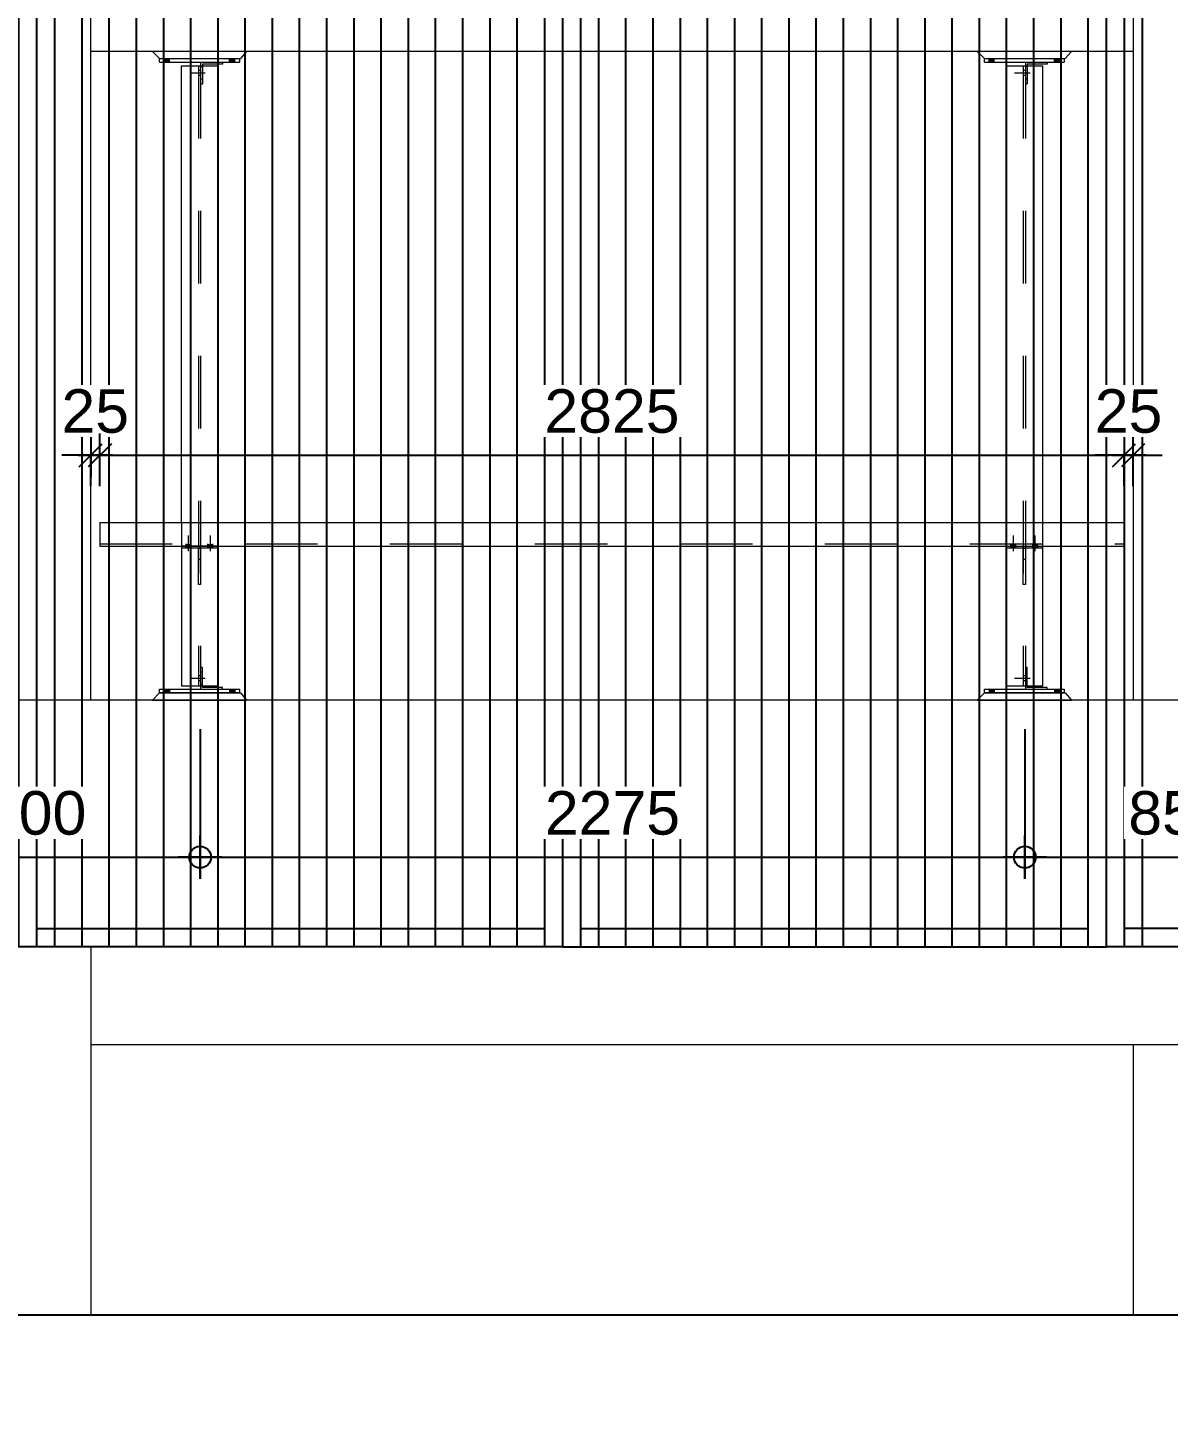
# Model space of a CAD drawing. Header units: millimetres. Extents: x 663313 to 1226001, y 1431724 to 1620898.
# Drawn here: x 663580.58 to 663583.725, y 1524733.905 to 1524737.733 of the extents above; entities that cross this region are included whole.
import ezdxf

# ---------------------------------------------------------------- set-up
doc = ezdxf.new("R2010")
doc.units = ezdxf.units.MM
doc.linetypes.add('XKITLINE00', pattern=[0])
doc.linetypes.add('XKITLINE02', pattern=[4, 2, -2])
doc.layers.get('Defpoints').update_dxf_attribs({"color": 140})
doc.layers.add('000 - 0_HIDE_OBJ_FRAMING_DEF_SUB', color=1, linetype='Continuous', plot=False)
for name, color, linetype in [('000 - D I M', 1, 'Continuous'), ('DIM', 1, 'Continuous'), ('VPORT', 250, 'Continuous')]:
    doc.layers.add(name, color=color, linetype=linetype)
for name, color, linetype, lineweight in [('A-GENM', 29, 'Continuous', 9), ('Bolt', 7, 'Continuous', 0), ('Part', 2, 'Continuous', 0), ('S-GRID', 1, 'Continuous', 9)]:
    doc.layers.add(name, color=color, linetype=linetype, lineweight=lineweight)
doc.styles.add('Arial', font='arial.ttf')
doc.dimstyles.new('Dim - 40 - Cen', dxfattribs={"dimscale": 0.04, "dimtxt": 3, "dimasz": 1, "dimexe": 0, "dimexo": 2.5, "dimgap": 1.5, "dimtad": 1, "dimdec": 0, "dimlfac": 1000, "dimzin": 1, "dimdsep": 46, "dimtxsty": 'Arial', "dimblk": 'CEN1', "dimcen": 0.09, "dimclrd": 1, "dimclre": 49, "dimclrt": 3, "dimadec": 0, "dimazin": 0, "dimtfac": 1, "dimtdec": 0, "dimtix": 1, "dimtofl": 0, "dimtmove": 2, "dimatfit": 3, "dimfxl": 1, "dimtfill": 1, "dimtfillclr": 256, "dimtolj": 1, "dimtzin": 0, "dimarcsym": 0})
doc.dimstyles.new('Dim - 40 - End', dxfattribs={"dimscale": 0.04, "dimtxt": 3, "dimasz": 1, "dimexe": 0, "dimexo": 2.5, "dimgap": 1.5, "dimtad": 1, "dimdec": 0, "dimlfac": 1000, "dimzin": 1, "dimdsep": 46, "dimtxsty": 'Arial', "dimblk": 'END', "dimcen": 0.09, "dimclrd": 1, "dimclre": 49, "dimclrt": 3, "dimadec": 0, "dimazin": 0, "dimtfac": 1, "dimtdec": 0, "dimtix": 1, "dimtofl": 0, "dimtmove": 2, "dimatfit": 3, "dimfxl": 1, "dimtfill": 1, "dimtfillclr": 256, "dimtolj": 1, "dimtzin": 0, "dimarcsym": 0})

# ---------------------------------------------------------------- blocks, each defined once
blk = doc.blocks.new('*A2521566')
at = {"layer": 'Part', "linetype": 'XKITLINE00', "lineweight": 0}
for p, q in [((319.479499, 90.984542), (319.479499, 90.334542)), ((319.479499, 90.984542), (347.729499, 90.984542)), ((347.729499, 90.334542), (347.729499, 90.984542)), ((319.479499, 90.334542), (347.729499, 90.334542))]:
    blk.add_line(p, q, dxfattribs=at)
at = {"layer": 'Part', "linetype": 'XKITLINE02', "lineweight": 0}
blk.add_line((319.479499, 90.394542), (347.729499, 90.394542), dxfattribs=at)
blk = doc.blocks.new('*A2522567')
at = {"layer": 'Part', "linetype": 'XKITLINE00', "lineweight": 0}
for p, q in [((344.479501, 103.584542), (344.479501, 90.984542)), ((344.479501, 103.584542), (345.479501, 103.584542)), ((345.479501, 103.584542), (345.479501, 90.984542)), ((344.479501, 90.274542), (344.479501, 86.484542)), ((345.479501, 90.274542), (345.479501, 86.484542)), ((344.479501, 86.484542), (345.479501, 86.484542))]:
    blk.add_line(p, q, dxfattribs=at)
at = {"layer": 'Part', "linetype": 'XKITLINE02', "lineweight": 0}
for p, q in [((344.949501, 103.584542), (344.949501, 86.484542)), ((345.009501, 103.584542), (345.009501, 86.484542)), ((344.479501, 90.984542), (344.479501, 90.274542)), ((345.479501, 90.984542), (345.479501, 90.274542))]:
    blk.add_line(p, q, dxfattribs=at)
blk = doc.blocks.new('*A2804725')
at = {"layer": 'Part', "linetype": 'XKITLINE00', "lineweight": 0}
for p, q in [((304.429566, 79.284542), (319.229566, 79.284542)), ((304.429566, 79.284542), (304.429566, 69.129411)), ((319.229566, 79.284542), (319.229566, 69.129411))]:
    blk.add_line(p, q, dxfattribs=at)
blk = doc.blocks.new('*A2842728')
at = {"layer": 'Part', "linetype": 'XKITLINE00', "lineweight": 0}
for p, q in [((321.729535, 90.984542), (321.729535, 103.584542)), ((321.729535, 103.584542), (322.729535, 103.584542)), ((322.729535, 103.584542), (322.729535, 90.984542)), ((321.729535, 90.274542), (321.729535, 86.484542)), ((322.729535, 90.274542), (322.729535, 86.484542)), ((321.729535, 86.484542), (322.729535, 86.484542))]:
    blk.add_line(p, q, dxfattribs=at)
at = {"layer": 'Part', "linetype": 'XKITLINE02', "lineweight": 0}
for p, q in [((322.199535, 103.584542), (322.199535, 86.484542)), ((322.259535, 103.584542), (322.259535, 86.484542)), ((321.729535, 90.984542), (321.729535, 90.274542)), ((322.729535, 90.984542), (322.729535, 90.274542))]:
    blk.add_line(p, q, dxfattribs=at)
blk = doc.blocks.new('*A2942739')
at = {"layer": 'Bolt'}
for points in [[(344.15, 86.385), (344.15, 86.285), (344.01, 86.285), (344.01, 86.385)], [(345.95, 86.385), (345.95, 86.285), (345.81, 86.285), (345.81, 86.385)]]:
    blk.add_hatch(color=256, dxfattribs=at).paths.add_polyline_path(points, flags=17)
at = {"layer": 'Bolt', "linetype": 'XKITLINE00', "lineweight": 0}
for p, q in [((344.01, 86.385), (344.01, 86.285)), ((344.08, 86.385), (344.08, 86.285)), ((344.15, 86.385), (344.15, 86.285)), ((345.81, 86.385), (345.81, 86.285)), ((345.88, 86.385), (345.88, 86.285)), ((345.95, 86.385), (345.95, 86.285))]:
    blk.add_line(p, q, dxfattribs=at)
blk = doc.blocks.new('*A2943740')
at = {"layer": 'Bolt', "linetype": 'XKITLINE02', "lineweight": 0}
for p, q in [((345.138701, 86.684542), (344.709501, 86.684542)), ((345.009501, 86.754542), (344.949501, 86.754542)), ((345.009501, 86.614542), (344.949501, 86.614542)), ((345.059501, 86.854542), (345.009501, 86.854542)), ((345.059501, 86.514542), (345.009501, 86.514542))]:
    blk.add_line(p, q, dxfattribs=at)
blk = doc.blocks.new('*A2944741')
at = {"layer": 'Part', "linetype": 'XKITLINE00', "lineweight": 0}
for p, q in [((343.679501, 86.084542), (343.879501, 86.284542)), ((343.879501, 86.284542), (346.109501, 86.284542)), ((346.109501, 86.284542), (346.279501, 86.084542)), ((343.679501, 86.084542), (346.279501, 86.084542))]:
    blk.add_line(p, q, dxfattribs=at)
blk = doc.blocks.new('*A2945742')
at = {"layer": 'Part', "linetype": 'XKITLINE02', "lineweight": 0}
for p, q in [((345.059501, 86.984542), (345.009501, 86.984542)), ((345.009501, 86.984542), (345.009501, 86.484542)), ((345.059501, 86.484542), (345.059501, 86.984542)), ((345.009501, 86.384542), (345.609501, 86.384542))]:
    blk.add_line(p, q, dxfattribs=at)
at = {"layer": 'Part', "linetype": 'XKITLINE00', "lineweight": 0}
for p, q in [((345.009501, 86.484542), (345.009501, 86.384542)), ((345.059501, 86.434542), (345.059501, 86.484542)), ((345.609501, 86.434542), (345.059501, 86.434542)), ((345.609501, 86.384542), (345.609501, 86.434542))]:
    blk.add_line(p, q, dxfattribs=at)
blk = doc.blocks.new('*A2946743')
at = {"layer": 'Part', "linetype": 'XKITLINE00', "lineweight": 0}
for p, q in [((343.879501, 86.384542), (346.079501, 86.384542)), ((343.879501, 86.284542), (343.879501, 86.384542)), ((346.079501, 86.284542), (343.879501, 86.284542)), ((346.079501, 86.384542), (346.079501, 86.284542))]:
    blk.add_line(p, q, dxfattribs=at)
blk = doc.blocks.new('*A2947744')
at = {"layer": 'Part', "linetype": 'XKITLINE00', "lineweight": 0}
for p, q in [((344.949501, 90.274542), (345.009501, 90.274542)), ((344.949501, 89.274542), (344.949501, 90.274542)), ((344.949501, 89.974542), (345.009501, 89.974542)), ((345.009501, 90.274542), (345.009501, 89.274542)), ((345.009501, 89.274542), (344.949501, 89.274542))]:
    blk.add_line(p, q, dxfattribs=at)
blk = doc.blocks.new('*A2948745')
at = {"layer": 'Part', "linetype": 'XKITLINE00', "lineweight": 0}
for p, q in [((344.479501, 90.274542), (344.479501, 90.334542)), ((345.479501, 90.274542), (344.479501, 90.274542)), ((345.479501, 90.334542), (345.479501, 90.274542))]:
    blk.add_line(p, q, dxfattribs=at)
at = {"layer": 'Part', "linetype": 'XKITLINE02', "lineweight": 0}
blk.add_line((344.479501, 90.334542), (345.479501, 90.334542), dxfattribs=at)
blk = doc.blocks.new('*A2949746')
at = {"layer": 'Bolt'}
for points in [[(344.61, 90.335), (344.61, 90.395), (344.75, 90.395), (344.75, 90.335)], [(345.21, 90.335), (345.21, 90.395), (345.35, 90.395), (345.35, 90.335)], [(344.61, 90.275), (344.61, 90.335), (344.75, 90.335), (344.75, 90.275)], [(345.21, 90.275), (345.21, 90.335), (345.35, 90.335), (345.35, 90.275)]]:
    blk.add_hatch(color=256, dxfattribs=at).paths.add_polyline_path(points, flags=17)
at = {"layer": 'Bolt', "linetype": 'XKITLINE00', "lineweight": 0}
for p, q in [((344.61, 90.335), (344.61, 90.395)), ((344.68, 90.195), (344.68, 90.625)), ((344.75, 90.335), (344.75, 90.395)), ((345.21, 90.335), (345.21, 90.395)), ((345.28, 90.195), (345.28, 90.625)), ((345.35, 90.335), (345.35, 90.395)), ((344.61, 90.275), (344.61, 90.335)), ((344.75, 90.275), (344.75, 90.335)), ((345.21, 90.275), (345.21, 90.335)), ((345.35, 90.275), (345.35, 90.335))]:
    blk.add_line(p, q, dxfattribs=at)
blk = doc.blocks.new('*A3059819')
at = {"layer": 'Part', "linetype": 'XKITLINE00', "lineweight": 0}
for p, q in [((323.529535, 103.984542), (320.929535, 103.984542)), ((320.929535, 103.984542), (321.129535, 103.784542)), ((321.129535, 103.784542), (323.359535, 103.784542)), ((323.529535, 103.984542), (323.359535, 103.784542))]:
    blk.add_line(p, q, dxfattribs=at)
blk = doc.blocks.new('*A3060820')
at = {"layer": 'Part', "linetype": 'XKITLINE00', "lineweight": 0}
for p, q in [((321.129535, 103.684542), (321.129535, 103.784542)), ((321.129535, 103.784542), (323.329535, 103.784542)), ((323.329535, 103.784542), (323.329535, 103.684542)), ((321.129535, 103.684542), (323.329535, 103.684542))]:
    blk.add_line(p, q, dxfattribs=at)
blk = doc.blocks.new('*A3078826')
at = {"layer": 'Bolt'}
for points in [[(344.15, 103.785), (344.15, 103.685), (344.01, 103.685), (344.01, 103.785)], [(345.95, 103.785), (345.95, 103.685), (345.81, 103.685), (345.81, 103.785)]]:
    blk.add_hatch(color=256, dxfattribs=at).paths.add_polyline_path(points, flags=17)
at = {"layer": 'Bolt', "linetype": 'XKITLINE00', "lineweight": 0}
for p, q in [((344.01, 103.685), (344.01, 103.785)), ((344.08, 103.685), (344.08, 103.785)), ((344.15, 103.685), (344.15, 103.785)), ((345.81, 103.685), (345.81, 103.785)), ((345.88, 103.685), (345.88, 103.785)), ((345.95, 103.685), (345.95, 103.785))]:
    blk.add_line(p, q, dxfattribs=at)
blk = doc.blocks.new('*A3079827')
at = {"layer": 'Bolt', "linetype": 'XKITLINE02', "lineweight": 0}
for p, q in [((345.138701, 103.384542), (344.709501, 103.384542)), ((345.009501, 103.454542), (344.949501, 103.454542)), ((345.059501, 103.554542), (345.009501, 103.554542)), ((345.009501, 103.314542), (344.949501, 103.314542)), ((345.059501, 103.214542), (345.009501, 103.214542))]:
    blk.add_line(p, q, dxfattribs=at)
blk = doc.blocks.new('*A3080828')
at = {"layer": 'Part', "linetype": 'XKITLINE00', "lineweight": 0}
for p, q in [((345.009501, 103.684542), (345.009501, 103.584542)), ((345.609501, 103.634542), (345.059501, 103.634542)), ((345.059501, 103.634542), (345.059501, 103.584542)), ((345.609501, 103.684542), (345.609501, 103.634542))]:
    blk.add_line(p, q, dxfattribs=at)
at = {"layer": 'Part', "linetype": 'XKITLINE02', "lineweight": 0}
for p, q in [((345.009501, 103.684542), (345.609501, 103.684542)), ((345.009501, 103.584542), (345.009501, 103.084542)), ((345.059501, 103.584542), (345.059501, 103.084542)), ((345.009501, 103.084542), (345.059501, 103.084542))]:
    blk.add_line(p, q, dxfattribs=at)
blk = doc.blocks.new('*A3081829')
at = {"layer": 'Part', "linetype": 'XKITLINE00', "lineweight": 0}
for p, q in [((346.279501, 103.984542), (343.679501, 103.984542)), ((343.679501, 103.984542), (343.879501, 103.784542)), ((343.879501, 103.784542), (346.109501, 103.784542)), ((346.279501, 103.984542), (346.109501, 103.784542))]:
    blk.add_line(p, q, dxfattribs=at)
blk = doc.blocks.new('*A3082830')
at = {"layer": 'Part', "linetype": 'XKITLINE00', "lineweight": 0}
for p, q in [((343.879501, 103.684542), (343.879501, 103.784542)), ((343.879501, 103.784542), (346.079501, 103.784542)), ((346.079501, 103.784542), (346.079501, 103.684542)), ((343.879501, 103.684542), (346.079501, 103.684542))]:
    blk.add_line(p, q, dxfattribs=at)
blk = doc.blocks.new('*A3098841')
at = {"layer": 'Part', "linetype": 'XKITLINE00', "lineweight": 0}
for p, q in [((321.129535, 86.384542), (323.329535, 86.384542)), ((321.129535, 86.284542), (321.129535, 86.384542)), ((323.329535, 86.284542), (321.129535, 86.284542)), ((323.329535, 86.384542), (323.329535, 86.284542))]:
    blk.add_line(p, q, dxfattribs=at)
blk = doc.blocks.new('*A3099842')
at = {"layer": 'Part', "linetype": 'XKITLINE02', "lineweight": 0}
for p, q in [((322.309535, 86.984542), (322.259535, 86.984542)), ((322.259535, 86.984542), (322.259535, 86.484542)), ((322.309535, 86.484542), (322.309535, 86.984542)), ((322.259535, 86.384542), (322.859535, 86.384542))]:
    blk.add_line(p, q, dxfattribs=at)
at = {"layer": 'Part', "linetype": 'XKITLINE00', "lineweight": 0}
for p, q in [((322.259535, 86.484542), (322.259535, 86.384542)), ((322.309535, 86.434542), (322.309535, 86.484542)), ((322.859535, 86.434542), (322.309535, 86.434542)), ((322.859535, 86.384542), (322.859535, 86.434542))]:
    blk.add_line(p, q, dxfattribs=at)
blk = doc.blocks.new('*A3100843')
at = {"layer": 'Part', "linetype": 'XKITLINE00', "lineweight": 0}
for p, q in [((320.929535, 86.084542), (321.129535, 86.284542)), ((321.129535, 86.284542), (323.359535, 86.284542)), ((323.359535, 86.284542), (323.529535, 86.084542)), ((320.929535, 86.084542), (323.529535, 86.084542))]:
    blk.add_line(p, q, dxfattribs=at)
blk = doc.blocks.new('*A3101844')
at = {"layer": 'Bolt', "linetype": 'XKITLINE02', "lineweight": 0}
for p, q in [((322.388735, 86.684542), (321.959535, 86.684542)), ((322.259535, 86.754542), (322.199535, 86.754542)), ((322.259535, 86.614542), (322.199535, 86.614542)), ((322.309535, 86.854542), (322.259535, 86.854542)), ((322.309535, 86.514542), (322.259535, 86.514542))]:
    blk.add_line(p, q, dxfattribs=at)
blk = doc.blocks.new('*A3102845')
at = {"layer": 'Bolt'}
for points in [[(321.4, 86.385), (321.4, 86.285), (321.26, 86.285), (321.26, 86.385)], [(323.2, 86.385), (323.2, 86.285), (323.06, 86.285), (323.06, 86.385)]]:
    blk.add_hatch(color=256, dxfattribs=at).paths.add_polyline_path(points, flags=17)
at = {"layer": 'Bolt', "linetype": 'XKITLINE00', "lineweight": 0}
for p, q in [((321.26, 86.385), (321.26, 86.285)), ((321.33, 86.385), (321.33, 86.285)), ((321.4, 86.385), (321.4, 86.285)), ((323.06, 86.385), (323.06, 86.285)), ((323.13, 86.385), (323.13, 86.285)), ((323.2, 86.385), (323.2, 86.285))]:
    blk.add_line(p, q, dxfattribs=at)
blk = doc.blocks.new('*A3106849')
at = {"layer": 'Part', "linetype": 'XKITLINE00', "lineweight": 0}
for p, q in [((322.199535, 90.274542), (322.259535, 90.274542)), ((322.199535, 89.274542), (322.199535, 90.274542)), ((322.199535, 89.974542), (322.259535, 89.974542)), ((322.259535, 90.274542), (322.259535, 89.274542)), ((322.259535, 89.274542), (322.199535, 89.274542))]:
    blk.add_line(p, q, dxfattribs=at)
blk = doc.blocks.new('*A3107850')
at = {"layer": 'Part', "linetype": 'XKITLINE00', "lineweight": 0}
for p, q in [((321.729535, 90.334542), (321.729535, 90.274542)), ((322.729535, 90.274542), (321.729535, 90.274542)), ((322.729535, 90.334542), (322.729535, 90.274542))]:
    blk.add_line(p, q, dxfattribs=at)
at = {"layer": 'Part', "linetype": 'XKITLINE02', "lineweight": 0}
blk.add_line((322.729535, 90.334542), (321.729535, 90.334542), dxfattribs=at)
blk = doc.blocks.new('*A3108851')
at = {"layer": 'Bolt'}
for points in [[(321.86, 90.335), (321.86, 90.395), (322, 90.395), (322, 90.335)], [(322.46, 90.335), (322.46, 90.395), (322.6, 90.395), (322.6, 90.335)], [(321.86, 90.275), (321.86, 90.335), (322, 90.335), (322, 90.275)], [(322.46, 90.275), (322.46, 90.335), (322.6, 90.335), (322.6, 90.275)]]:
    blk.add_hatch(color=256, dxfattribs=at).paths.add_polyline_path(points, flags=17)
at = {"layer": 'Bolt', "linetype": 'XKITLINE00', "lineweight": 0}
for p, q in [((321.86, 90.335), (321.86, 90.395)), ((321.93, 90.195), (321.93, 90.625)), ((322, 90.335), (322, 90.395)), ((322.46, 90.335), (322.46, 90.395)), ((322.53, 90.195), (322.53, 90.625)), ((322.6, 90.335), (322.6, 90.395)), ((321.86, 90.275), (321.86, 90.335)), ((322, 90.275), (322, 90.335)), ((322.46, 90.275), (322.46, 90.335)), ((322.6, 90.275), (322.6, 90.335))]:
    blk.add_line(p, q, dxfattribs=at)
blk = doc.blocks.new('*A3121852')
at = {"layer": 'Bolt'}
for points in [[(321.4, 103.785), (321.4, 103.685), (321.26, 103.685), (321.26, 103.785)], [(323.2, 103.785), (323.2, 103.685), (323.06, 103.685), (323.06, 103.785)]]:
    blk.add_hatch(color=256, dxfattribs=at).paths.add_polyline_path(points, flags=17)
at = {"layer": 'Bolt', "linetype": 'XKITLINE00', "lineweight": 0}
for p, q in [((321.26, 103.685), (321.26, 103.785)), ((321.33, 103.685), (321.33, 103.785)), ((321.4, 103.685), (321.4, 103.785)), ((323.06, 103.685), (323.06, 103.785)), ((323.13, 103.685), (323.13, 103.785)), ((323.2, 103.685), (323.2, 103.785))]:
    blk.add_line(p, q, dxfattribs=at)
blk = doc.blocks.new('*A3122853')
at = {"layer": 'Bolt', "linetype": 'XKITLINE02', "lineweight": 0}
for p, q in [((322.388735, 103.384542), (321.959535, 103.384542)), ((322.259535, 103.454542), (322.199535, 103.454542)), ((322.309535, 103.554542), (322.259535, 103.554542)), ((322.259535, 103.314542), (322.199535, 103.314542)), ((322.309535, 103.214542), (322.259535, 103.214542))]:
    blk.add_line(p, q, dxfattribs=at)
blk = doc.blocks.new('*A3123854')
at = {"layer": 'Part', "linetype": 'XKITLINE00', "lineweight": 0}
for p, q in [((322.259535, 103.684542), (322.259535, 103.584542)), ((322.859535, 103.634542), (322.309535, 103.634542)), ((322.309535, 103.634542), (322.309535, 103.584542)), ((322.859535, 103.684542), (322.859535, 103.634542))]:
    blk.add_line(p, q, dxfattribs=at)
at = {"layer": 'Part', "linetype": 'XKITLINE02', "lineweight": 0}
for p, q in [((322.259535, 103.684542), (322.859535, 103.684542)), ((322.259535, 103.584542), (322.259535, 103.084542)), ((322.309535, 103.584542), (322.309535, 103.084542)), ((322.259535, 103.084542), (322.309535, 103.084542))]:
    blk.add_line(p, q, dxfattribs=at)
blk = doc.blocks.new('GM_Louver Grill Vertical Z1 - Z Profile-V256-ENT 4 ELE-2 sheet')
at = {"layer": '000 - 0_HIDE_OBJ_FRAMING_DEF_SUB'}
blk.add_line((-142238.2, 105670), (-142238.2, 110050), dxfattribs=at)
blk = doc.blocks.new('5')
at = {"layer": '000 - 0_HIDE_OBJ_FRAMING_DEF_SUB'}
for p, q in [((1852826.1, 105670), (1852826.1, 110050)), ((1854226.1, 110050), (1854226.1, 105670)), ((1854326.1, 110050), (1854326.1, 105670)), ((1855726.1, 105670), (1855726.1, 110050)), ((1855826.1, 105670), (1855826.1, 110050)), ((1852826.1, 105720), (1854226.1, 105720)), ((1854326.1, 105720), (1855726.1, 105720)), ((1857226.1, 105720), (1855826.1, 105720))]:
    blk.add_line(p, q, dxfattribs=at)
for points in [[(1852776.1, 110050), (1854276.1, 110050), (1854276.1, 105670), (1852776.1, 105670)], [(1855776.1, 110050), (1854276.1, 110050), (1854276.1, 105670), (1855776.1, 105670)], [(1855776.1, 110050), (1857276.1, 110050), (1857276.1, 105670), (1855776.1, 105670)]]:
    blk.add_lwpolyline(points, close=True, dxfattribs=at)
at = {"layer": 'A-GENM'}
for p in [(1995114.3, 0), (1995189.3, 0), (1995264.3, 0), (1995339.3, 0), (1995414.3, 0), (1995489.3, 0), (1995564.3, 0), (1995639.3, 0), (1995714.3, 0), (1995789.3, 0), (1995864.3, 0), (1995939.3, 0), (1996014.3, 0), (1996089.3, 0), (1996164.3, 0), (1996239.3, 0), (1996314.3, 0), (1996389.3, 0), (1996614.3, 0), (1996689.3, 0), (1996764.3, 0), (1996839.3, 0), (1996914.3, 0), (1996989.3, 0), (1997064.3, 0), (1997139.3, 0), (1997214.3, 0), (1997289.3, 0), (1997364.3, 0), (1997439.3, 0), (1997514.3, 0), (1997589.3, 0), (1997664.3, 0), (1997739.3, 0), (1997814.3, 0), (1997889.3, 0), (1998114.3, 0)]:
    blk.add_blockref('GM_Louver Grill Vertical Z1 - Z Profile-V256-ENT 4 ELE-2 sheet', p, dxfattribs=at)
blk = doc.blocks.new('CEN1')
at = {"color": 1}
for p, q in [((0, 1.5), (0, -1.5)), ((1.5, 0), (-1.5, 0))]:
    blk.add_line(p, q, dxfattribs=at)
at = {"color": 3}
blk.add_circle((0, 0), 0.75, dxfattribs=at)
blk = doc.blocks.new('*D4159')
at = {"layer": '000 - D I M', "color": 49, "lineweight": -2, "transparency": 16777216}
for p, q in [((663580.0548, 1524735.7981), (663580.0548, 1524735.4452)), ((663581.055, 1524735.7981), (663581.055, 1524735.4452))]:
    blk.add_line(p, q, dxfattribs=at)
at = {"layer": '000 - D I M', "color": 1, "lineweight": -2, "transparency": 16777216}
blk.add_line((663580.0948, 1524735.4452), (663581.015, 1524735.4452), dxfattribs=at)
at = {"layer": 'Defpoints', "color": 0, "transparency": 16777216}
for p in [(663580.0548, 1524735.8981), (663581.055, 1524735.8981), (663581.055, 1524735.4452)]:
    blk.add_point(p, dxfattribs=at)
at = {"layer": '000 - D I M', "color": 1, "lineweight": -2, "transparency": 16777216, "xscale": 0.04, "yscale": 0.04, "zscale": 0.04, "rotation": 180}
blk.add_blockref('CEN1', (663580.0548, 1524735.4452), dxfattribs=at)
at = {"layer": '000 - D I M', "color": 1, "lineweight": -2, "transparency": 16777216, "xscale": 0.04, "yscale": 0.04, "zscale": 0.04}
blk.add_blockref('CEN1', (663581.055, 1524735.4452), dxfattribs=at)
at = {"layer": '000 - D I M', "color": 3, "transparency": 16777216, "insert": (663580.5549, 1524735.5664), "char_height": 0.12, "attachment_point": 5, "style": 'Arial', "bg_fill": 3, "box_fill_scale": 1.1, "bg_fill_color": 256, "bg_fill_true_color": 13158600, "bg_fill_transparency": 0}
blk.add_mtext('\\A1;1000', dxfattribs=at)
blk = doc.blocks.new('*D4160')
at = {"layer": '000 - D I M', "color": 49, "lineweight": -2, "transparency": 16777216}
for p, q in [((663581.055, 1524735.7981), (663581.055, 1524735.4452)), ((663583.33, 1524735.7981), (663583.33, 1524735.4452))]:
    blk.add_line(p, q, dxfattribs=at)
at = {"layer": '000 - D I M', "color": 1, "lineweight": -2, "transparency": 16777216}
blk.add_line((663581.095, 1524735.4452), (663583.29, 1524735.4452), dxfattribs=at)
at = {"layer": 'Defpoints', "color": 0, "transparency": 16777216}
for p in [(663581.055, 1524735.8981), (663583.33, 1524735.8981), (663583.33, 1524735.4452)]:
    blk.add_point(p, dxfattribs=at)
at = {"layer": '000 - D I M', "color": 1, "lineweight": -2, "transparency": 16777216, "xscale": 0.04, "yscale": 0.04, "zscale": 0.04, "rotation": 180}
blk.add_blockref('CEN1', (663581.055, 1524735.4452), dxfattribs=at)
at = {"layer": '000 - D I M', "color": 1, "lineweight": -2, "transparency": 16777216, "xscale": 0.04, "yscale": 0.04, "zscale": 0.04}
blk.add_blockref('CEN1', (663583.33, 1524735.4452), dxfattribs=at)
at = {"layer": '000 - D I M', "color": 3, "transparency": 16777216, "insert": (663582.1925, 1524735.5664), "char_height": 0.12, "attachment_point": 5, "style": 'Arial', "bg_fill": 3, "box_fill_scale": 1.1, "bg_fill_color": 256, "bg_fill_true_color": 13158600, "bg_fill_transparency": 0}
blk.add_mtext('\\A1;2275', dxfattribs=at)
blk = doc.blocks.new('*D4161')
at = {"layer": '000 - D I M', "color": 49, "lineweight": -2, "transparency": 16777216}
for p, q in [((663583.33, 1524735.7981), (663583.33, 1524735.4452)), ((663584.18, 1524735.7981), (663584.18, 1524735.4452))]:
    blk.add_line(p, q, dxfattribs=at)
at = {"layer": '000 - D I M', "color": 1, "lineweight": -2, "transparency": 16777216}
blk.add_line((663583.37, 1524735.4452), (663584.14, 1524735.4452), dxfattribs=at)
at = {"layer": 'Defpoints', "color": 0, "transparency": 16777216}
for p in [(663583.33, 1524735.8981), (663584.18, 1524735.8981), (663584.18, 1524735.4452)]:
    blk.add_point(p, dxfattribs=at)
at = {"layer": '000 - D I M', "color": 1, "lineweight": -2, "transparency": 16777216, "xscale": 0.04, "yscale": 0.04, "zscale": 0.04, "rotation": 180}
blk.add_blockref('CEN1', (663583.33, 1524735.4452), dxfattribs=at)
at = {"layer": '000 - D I M', "color": 1, "lineweight": -2, "transparency": 16777216, "xscale": 0.04, "yscale": 0.04, "zscale": 0.04}
blk.add_blockref('CEN1', (663584.18, 1524735.4452), dxfattribs=at)
at = {"layer": '000 - D I M', "color": 3, "transparency": 16777216, "insert": (663583.755, 1524735.5664), "char_height": 0.12, "attachment_point": 5, "style": 'Arial', "bg_fill": 3, "box_fill_scale": 1.1, "bg_fill_color": 256, "bg_fill_true_color": 13158600, "bg_fill_transparency": 0}
blk.add_mtext('\\A1;850', dxfattribs=at)
blk = doc.blocks.new('END')
at = {"color": 1}
for p, q in [((0, 1.5), (0, -1.5)), ((1.5, 0), (-1.5, 0))]:
    blk.add_line(p, q, dxfattribs=at)
at = {"color": 3}
blk.add_line((-0.795, -0.795), (0.795, 0.795), dxfattribs=at)
blk = doc.blocks.new('*D4013')
at = {"layer": '000 - D I M', "color": 1, "lineweight": -2, "transparency": 16777216}
for p, q in [((663580.7133, 1524736.5538), (663580.6733, 1524736.5538)), ((663580.8185, 1524736.5538), (663580.8585, 1524736.5538))]:
    blk.add_line(p, q, dxfattribs=at)
at = {"layer": '000 - D I M', "color": 49, "lineweight": -2, "transparency": 16777216}
for p, q in [((663580.7533, 1524736.4681), (663580.7533, 1524736.5538)), ((663580.7785, 1524736.4681), (663580.7785, 1524736.5538))]:
    blk.add_line(p, q, dxfattribs=at)
at = {"layer": 'Defpoints', "color": 0, "transparency": 16777216}
for p in [(663580.7533, 1524736.5538), (663580.7533, 1524736.3681), (663580.7785, 1524736.3681)]:
    blk.add_point(p, dxfattribs=at)
at = {"layer": '000 - D I M', "color": 1, "lineweight": -2, "transparency": 16777216, "xscale": 0.04, "yscale": 0.04, "zscale": 0.04}
blk.add_blockref('END', (663580.7533, 1524736.5538), dxfattribs=at)
at = {"layer": '000 - D I M', "color": 1, "lineweight": -2, "transparency": 16777216, "xscale": 0.04, "yscale": 0.04, "zscale": 0.04, "rotation": 180}
blk.add_blockref('END', (663580.7785, 1524736.5538), dxfattribs=at)
at = {"layer": '000 - D I M', "color": 3, "transparency": 16777216, "insert": (663580.7659, 1524736.6751), "char_height": 0.12, "attachment_point": 5, "style": 'Arial', "bg_fill": 3, "box_fill_scale": 1.1, "bg_fill_color": 256, "bg_fill_true_color": 13158600, "bg_fill_transparency": 0}
blk.add_mtext('\\A1;25', dxfattribs=at)
blk = doc.blocks.new('*D4014')
at = {"layer": '000 - D I M', "color": 49, "lineweight": -2, "transparency": 16777216}
for p, q in [((663580.7785, 1524736.4681), (663580.7785, 1524736.5538)), ((663583.6035, 1524736.4681), (663583.6035, 1524736.5538))]:
    blk.add_line(p, q, dxfattribs=at)
at = {"layer": '000 - D I M', "color": 1, "lineweight": -2, "transparency": 16777216}
blk.add_line((663580.8185, 1524736.5538), (663583.5635, 1524736.5538), dxfattribs=at)
at = {"layer": 'Defpoints', "color": 0, "transparency": 16777216}
for p in [(663583.6035, 1524736.5538), (663580.7785, 1524736.3681), (663583.6035, 1524736.3681)]:
    blk.add_point(p, dxfattribs=at)
at = {"layer": '000 - D I M', "color": 1, "lineweight": -2, "transparency": 16777216, "xscale": 0.04, "yscale": 0.04, "zscale": 0.04, "rotation": 180}
blk.add_blockref('END', (663580.7785, 1524736.5538), dxfattribs=at)
at = {"layer": '000 - D I M', "color": 1, "lineweight": -2, "transparency": 16777216, "xscale": 0.04, "yscale": 0.04, "zscale": 0.04}
blk.add_blockref('END', (663583.6035, 1524736.5538), dxfattribs=at)
at = {"layer": '000 - D I M', "color": 3, "transparency": 16777216, "insert": (663582.191, 1524736.6751), "char_height": 0.12, "attachment_point": 5, "style": 'Arial', "bg_fill": 3, "box_fill_scale": 1.1, "bg_fill_color": 256, "bg_fill_true_color": 13158600, "bg_fill_transparency": 0}
blk.add_mtext('\\A1;2825', dxfattribs=at)
blk = doc.blocks.new('*D4032')
at = {"layer": '000 - D I M', "color": 1, "lineweight": -2, "transparency": 16777216}
for p, q in [((663583.5635, 1524736.5538), (663583.5235, 1524736.5538)), ((663583.6685, 1524736.5538), (663583.7085, 1524736.5538))]:
    blk.add_line(p, q, dxfattribs=at)
at = {"layer": '000 - D I M', "color": 49, "lineweight": -2, "transparency": 16777216}
for p, q in [((663583.6035, 1524736.4681), (663583.6035, 1524736.5538)), ((663583.6285, 1524736.4681), (663583.6285, 1524736.5538))]:
    blk.add_line(p, q, dxfattribs=at)
at = {"layer": 'Defpoints', "color": 0, "transparency": 16777216}
for p in [(663583.6285, 1524736.5538), (663583.6035, 1524736.3681), (663583.6285, 1524736.3681)]:
    blk.add_point(p, dxfattribs=at)
at = {"layer": '000 - D I M', "color": 1, "lineweight": -2, "transparency": 16777216, "xscale": 0.04, "yscale": 0.04, "zscale": 0.04}
blk.add_blockref('END', (663583.6035, 1524736.5538), dxfattribs=at)
at = {"layer": '000 - D I M', "color": 1, "lineweight": -2, "transparency": 16777216, "xscale": 0.04, "yscale": 0.04, "zscale": 0.04, "rotation": 180}
blk.add_blockref('END', (663583.6285, 1524736.5538), dxfattribs=at)
at = {"layer": '000 - D I M', "color": 3, "transparency": 16777216, "insert": (663583.616, 1524736.6751), "char_height": 0.12, "attachment_point": 5, "style": 'Arial', "bg_fill": 3, "box_fill_scale": 1.1, "bg_fill_color": 256, "bg_fill_true_color": 13158600, "bg_fill_transparency": 0}
blk.add_mtext('\\A1;25', dxfattribs=at)

msp = doc.modelspace()

# ---------------------------------------------------------------- hatches: boundary and pattern name
at = {"layer": 'VPORT'}
h = msp.add_hatch(dxfattribs=at)
h.set_pattern_fill('ANGLE', color=6)
h.set_pattern_definition([(235.288, (663627.358, 1524790.5456), (5.74185, -3.9776), [5.08, -1.905]), (325.288, (663627.358, 1524790.5456), (3.9776, 5.74185), [5.08, -1.905])])
h.paths.add_polyline_path([(663617.8537, 1524792.0691), (663619.0867, 1524791.215), (663617.3783, 1524788.7489), (663616.1453, 1524789.603)])
edge = h.paths.add_edge_path(flags=16)
edge.add_line((663617.5126, 1524790.4806), (663617.7194, 1524790.3374))
edge = h.paths.add_edge_path(flags=16)
edge.add_line((663617.5444, 1524790.3056), (663617.6876, 1524790.5124))
h.paths.add_polyline_path([(663612.4437, 1524784.2591), (663613.6767, 1524783.405), (663611.9683, 1524780.9389), (663610.7353, 1524781.793)])
edge = h.paths.add_edge_path(flags=16)
edge.add_line((663612.1026, 1524782.6706), (663612.3094, 1524782.5274))
edge = h.paths.add_edge_path(flags=16)
edge.add_line((663612.1344, 1524782.4956), (663612.2776, 1524782.7024))
h.paths.add_polyline_path([(663604.7567, 1524773.1621), (663605.9897, 1524772.308), (663604.2813, 1524769.8419), (663603.0483, 1524770.696)])
edge = h.paths.add_edge_path(flags=16)
edge.add_line((663604.4156, 1524771.5736), (663604.6224, 1524771.4304))
edge = h.paths.add_edge_path(flags=16)
edge.add_line((663604.4474, 1524771.3986), (663604.5906, 1524771.6054))
h.paths.add_polyline_path([(663599.8027, 1524766.0101), (663601.0357, 1524765.156), (663599.3273, 1524762.6899), (663598.0943, 1524763.544)])
edge = h.paths.add_edge_path(flags=16)
edge.add_line((663599.4616, 1524764.4216), (663599.6684, 1524764.2784))
edge = h.paths.add_edge_path(flags=16)
edge.add_line((663599.4934, 1524764.2466), (663599.6366, 1524764.4534))
h.paths.add_polyline_path([(663592.6837, 1524755.7351), (663593.9167, 1524754.881), (663592.2083, 1524752.4149), (663590.9753, 1524753.269)])
edge = h.paths.add_edge_path(flags=16)
edge.add_line((663592.3426, 1524754.1466), (663592.5494, 1524754.0034))
edge = h.paths.add_edge_path(flags=16)
edge.add_line((663592.3744, 1524753.9716), (663592.5176, 1524754.1784))
h.paths.add_polyline_path([(663585.2817, 1524745.0491), (663586.5147, 1524744.195), (663584.8063, 1524741.7289), (663583.5733, 1524742.583)])
edge = h.paths.add_edge_path(flags=16)
edge.add_line((663584.9406, 1524743.4606), (663585.1474, 1524743.3174))
edge = h.paths.add_edge_path(flags=16)
edge.add_line((663584.9724, 1524743.2856), (663585.1156, 1524743.4924))
h.paths.add_polyline_path([(663578.7897, 1524735.6781), (663580.0227, 1524734.824), (663578.3143, 1524732.3579), (663577.0813, 1524733.212)])
edge = h.paths.add_edge_path(flags=16)
edge.add_line((663578.4486, 1524734.0896), (663578.6554, 1524733.9464))
edge = h.paths.add_edge_path(flags=16)
edge.add_line((663578.4804, 1524733.9146), (663578.6236, 1524734.1214))
h.paths.add_polyline_path([(663572.2977, 1524726.3071), (663573.5307, 1524725.453), (663571.8223, 1524722.9869), (663570.5893, 1524723.841)])
edge = h.paths.add_edge_path(flags=16)
edge.add_line((663571.9566, 1524724.7186), (663572.1634, 1524724.5754))
edge = h.paths.add_edge_path(flags=16)
edge.add_line((663571.9884, 1524724.5436), (663572.1316, 1524724.7504))
h.paths.add_polyline_path([(663565.8057, 1524716.9351), (663567.0387, 1524716.081), (663565.3303, 1524713.6149), (663564.0973, 1524714.469)])
edge = h.paths.add_edge_path(flags=16)
edge.add_line((663565.4646, 1524715.3466), (663565.6714, 1524715.2034))
edge = h.paths.add_edge_path(flags=16)
edge.add_line((663565.4964, 1524715.1716), (663565.6396, 1524715.3784))
h.paths.add_polyline_path([(663559.3147, 1524707.5641), (663560.5477, 1524706.71), (663558.8393, 1524704.2439), (663557.6063, 1524705.098)])
edge = h.paths.add_edge_path(flags=16)
edge.add_line((663558.9736, 1524705.9756), (663559.1804, 1524705.8324))
edge = h.paths.add_edge_path(flags=16)
edge.add_line((663559.0054, 1524705.8006), (663559.1486, 1524706.0074))
h.paths.add_polyline_path([(663552.8227, 1524698.1931), (663554.0557, 1524697.339), (663552.3473, 1524694.8729), (663551.1143, 1524695.727)])
edge = h.paths.add_edge_path(flags=16)
edge.add_line((663552.4816, 1524696.6046), (663552.6884, 1524696.4614))
edge = h.paths.add_edge_path(flags=16)
edge.add_line((663552.5134, 1524696.4296), (663552.6566, 1524696.6364))
h.paths.add_polyline_path([(663546.3307, 1524688.8221), (663547.5637, 1524687.968), (663545.8553, 1524685.5019), (663544.6223, 1524686.356)])
edge = h.paths.add_edge_path(flags=16)
edge.add_line((663545.9896, 1524687.2336), (663546.1964, 1524687.0904))
edge = h.paths.add_edge_path(flags=16)
edge.add_line((663546.0214, 1524687.0586), (663546.1646, 1524687.2654))
h.paths.add_polyline_path([(663539.8387, 1524679.4511), (663541.0717, 1524678.597), (663539.3633, 1524676.1309), (663538.1303, 1524676.985)])
edge = h.paths.add_edge_path(flags=16)
edge.add_line((663539.4976, 1524677.8626), (663539.7044, 1524677.7194))
edge = h.paths.add_edge_path(flags=16)
edge.add_line((663539.5294, 1524677.6876), (663539.6726, 1524677.8944))
h.paths.add_polyline_path([(663533.3477, 1524670.0801), (663534.5807, 1524669.226), (663532.8723, 1524666.7599), (663531.6393, 1524667.614)])
edge = h.paths.add_edge_path(flags=16)
edge.add_line((663533.0066, 1524668.4916), (663533.2134, 1524668.3484))
edge = h.paths.add_edge_path(flags=16)
edge.add_line((663533.0384, 1524668.3166), (663533.1816, 1524668.5234))
h.paths.add_polyline_path([(663526.8557, 1524660.7091), (663528.0887, 1524659.855), (663526.3803, 1524657.3889), (663525.1473, 1524658.243)])
edge = h.paths.add_edge_path(flags=16)
edge.add_line((663526.5146, 1524659.1206), (663526.7214, 1524658.9774))
edge = h.paths.add_edge_path(flags=16)
edge.add_line((663526.5464, 1524658.9456), (663526.6896, 1524659.1524))
h.paths.add_polyline_path([(663520.3637, 1524651.3381), (663521.5967, 1524650.484), (663519.8883, 1524648.0179), (663518.6553, 1524648.872)])
edge = h.paths.add_edge_path(flags=16)
edge.add_line((663520.0226, 1524649.7496), (663520.2294, 1524649.6064))
edge = h.paths.add_edge_path(flags=16)
edge.add_line((663520.0544, 1524649.5746), (663520.1976, 1524649.7814))
h.paths.add_polyline_path([(663513.8717, 1524641.9671), (663515.1047, 1524641.113), (663513.3963, 1524638.6469), (663512.1633, 1524639.501)])
edge = h.paths.add_edge_path(flags=16)
edge.add_line((663513.5306, 1524640.3786), (663513.7374, 1524640.2354))
edge = h.paths.add_edge_path(flags=16)
edge.add_line((663513.5624, 1524640.2036), (663513.7056, 1524640.4104))
h.paths.add_polyline_path([(663507.3807, 1524632.5961), (663508.6137, 1524631.742), (663506.9053, 1524629.2759), (663505.6723, 1524630.13)])
edge = h.paths.add_edge_path(flags=16)
edge.add_line((663507.0396, 1524631.0076), (663507.2464, 1524630.8644))
edge = h.paths.add_edge_path(flags=16)
edge.add_line((663507.0714, 1524630.8326), (663507.2146, 1524631.0394))
h.paths.add_polyline_path([(663500.8887, 1524623.2251), (663502.1217, 1524622.371), (663500.4133, 1524619.9049), (663499.1803, 1524620.759)])
edge = h.paths.add_edge_path(flags=16)
edge.add_line((663500.5476, 1524621.6366), (663500.7544, 1524621.4934))
edge = h.paths.add_edge_path(flags=16)
edge.add_line((663500.5794, 1524621.4616), (663500.7226, 1524621.6684))
h.paths.add_polyline_path([(663494.3967, 1524613.8531), (663495.6297, 1524612.999), (663493.9213, 1524610.5329), (663492.6883, 1524611.387)])
edge = h.paths.add_edge_path(flags=16)
edge.add_line((663494.0556, 1524612.2646), (663494.2624, 1524612.1214))
edge = h.paths.add_edge_path(flags=16)
edge.add_line((663494.0874, 1524612.0896), (663494.2306, 1524612.2964))
h.paths.add_polyline_path([(663487.2787, 1524603.5781), (663488.5117, 1524602.724), (663486.8033, 1524600.2579), (663485.5703, 1524601.112)])
edge = h.paths.add_edge_path(flags=16)
edge.add_line((663486.9376, 1524601.9896), (663487.1444, 1524601.8464))
edge = h.paths.add_edge_path(flags=16)
edge.add_line((663486.9694, 1524601.8146), (663487.1126, 1524602.0214))
h.paths.add_polyline_path([(663481.4137, 1524595.1111), (663482.6467, 1524594.257), (663480.9383, 1524591.7909), (663479.7053, 1524592.645)])
edge = h.paths.add_edge_path(flags=16)
edge.add_line((663481.0726, 1524593.5226), (663481.2794, 1524593.3794))
edge = h.paths.add_edge_path(flags=16)
edge.add_line((663481.1044, 1524593.3476), (663481.2476, 1524593.5544))

# ---------------------------------------------------------------- linework, layer by layer
at = {"layer": 'DIM', "color": 1, "ltscale": 15}
msp.add_lwpolyline([(663566.777, 1524734.1825), (663579.9252, 1524734.1825, -0.637752), (663579.9439, 1524734.1333), (663579.9083, 1524734.0973), (663580.0787, 1524734.2677), (663580.0411, 1524734.2296, 0.61005), (663580.0618, 1524734.1825), (663593.0903, 1524734.1825)], format="xyb", dxfattribs=at)
at = {"layer": 'Part', "linetype": 'XKITLINE00', "lineweight": 0}
for p, q in [((663580.7535, 1524734.9281), (663580.7535, 1524734.1825)), ((663583.6285, 1524734.9281), (663583.6285, 1524734.1825))]:
    msp.add_line(p, q, dxfattribs=at)
at = {"layer": 'S-GRID', "color": 4}
for points in [[(663580.7533, 1524735.8781), (663580.7533, 1524739.3781), (663580.3533, 1524739.3781), (663580.3533, 1524735.8781)], [(663583.8785, 1524735.8781), (663583.8785, 1524739.3781), (663583.6285, 1524739.3781), (663583.6285, 1524735.8781)]]:
    msp.add_lwpolyline(points, dxfattribs=at)
at = {"layer": 'S-GRID', "color": 2}
for points in [[(663583.6285, 1524737.6681), (663580.7533, 1524737.6681)], [(663580.7535, 1524734.9281), (663593.9545, 1524734.9281), (663593.9545, 1524735.8781), (663576.9285, 1524735.8781)]]:
    msp.add_lwpolyline(points, dxfattribs=at)

# ---------------------------------------------------------------- block references
at = {"xscale": 0.001, "yscale": 0.001, "zscale": 0.001}
msp.add_blockref('5', (661727.7786, 1524629.5281), dxfattribs=at)
at = {"lineweight": 0, "xscale": 0.1, "yscale": 0.1, "zscale": 0.1}
for name in ['*A3059819', '*A3060820', '*A3121852', '*A3081829', '*A3082830', '*A3078826', '*A2842728', '*A3122853', '*A3123854', '*A2522567', '*A3079827', '*A3080828', '*A2521566', '*A3108851', '*A2949746', '*A3107850', '*A3106849', '*A2948745', '*A2947744', '*A3099842', '*A2945742', '*A3101844', '*A2943740', '*A3100843', '*A3098841', '*A3102845', '*A2944741', '*A2946743', '*A2942739', '*A2804725']:
    msp.add_blockref(name, (663548.8305, 1524727.2696), dxfattribs=at)

# ---------------------------------------------------------------- next in the draw order: dimensions: what is measured, and where the dimension line sits
at = {"layer": '000 - D I M'}
for base, p1, p2, dimstyle, picture, middle in [((663580.7533, 1524736.5538), (663580.7785, 1524736.3681), (663580.7533, 1524736.3681), 'Dim - 40 - End', '*D4013', (663580.7659, 1524736.6751)), ((663581.055, 1524735.4452), (663580.0548, 1524735.8981), (663581.055, 1524735.8981), 'Dim - 40 - Cen', '*D4159', (663580.5549, 1524735.5664))]:
    dim = msp.add_linear_dim(base=base, p1=p1, p2=p2, dimstyle=dimstyle, dxfattribs=at)
    dim.commit()
    dim.dimension.update_dxf_attribs({"geometry": picture, "text_midpoint": middle})

# ---------------------------------------------------------------- next in the draw order: dimensions: what is measured, and where the dimension line sits
for base, p1, p2, dimstyle, picture, middle in [((663583.6035, 1524736.5538), (663580.7785, 1524736.3681), (663583.6035, 1524736.3681), 'Dim - 40 - End', '*D4014', (663582.191, 1524736.6751)), ((663583.33, 1524735.4452), (663581.055, 1524735.8981), (663583.33, 1524735.8981), 'Dim - 40 - Cen', '*D4160', (663582.1925, 1524735.5664))]:
    dim = msp.add_linear_dim(base=base, p1=p1, p2=p2, dimstyle=dimstyle, dxfattribs=at)
    dim.commit()
    dim.dimension.update_dxf_attribs({"geometry": picture, "text_midpoint": middle})

# ---------------------------------------------------------------- next in the draw order: dimensions: what is measured, and where the dimension line sits
for base, p1, p2, dimstyle, picture, middle in [((663583.6285, 1524736.5538), (663583.6035, 1524736.3681), (663583.6285, 1524736.3681), 'Dim - 40 - End', '*D4032', (663583.616, 1524736.6751)), ((663584.18, 1524735.4452), (663583.33, 1524735.8981), (663584.18, 1524735.8981), 'Dim - 40 - Cen', '*D4161', (663583.755, 1524735.5664))]:
    dim = msp.add_linear_dim(base=base, p1=p1, p2=p2, dimstyle=dimstyle, dxfattribs=at)
    dim.commit()
    dim.dimension.update_dxf_attribs({"geometry": picture, "text_midpoint": middle})

doc.saveas('drawing.dxf')
